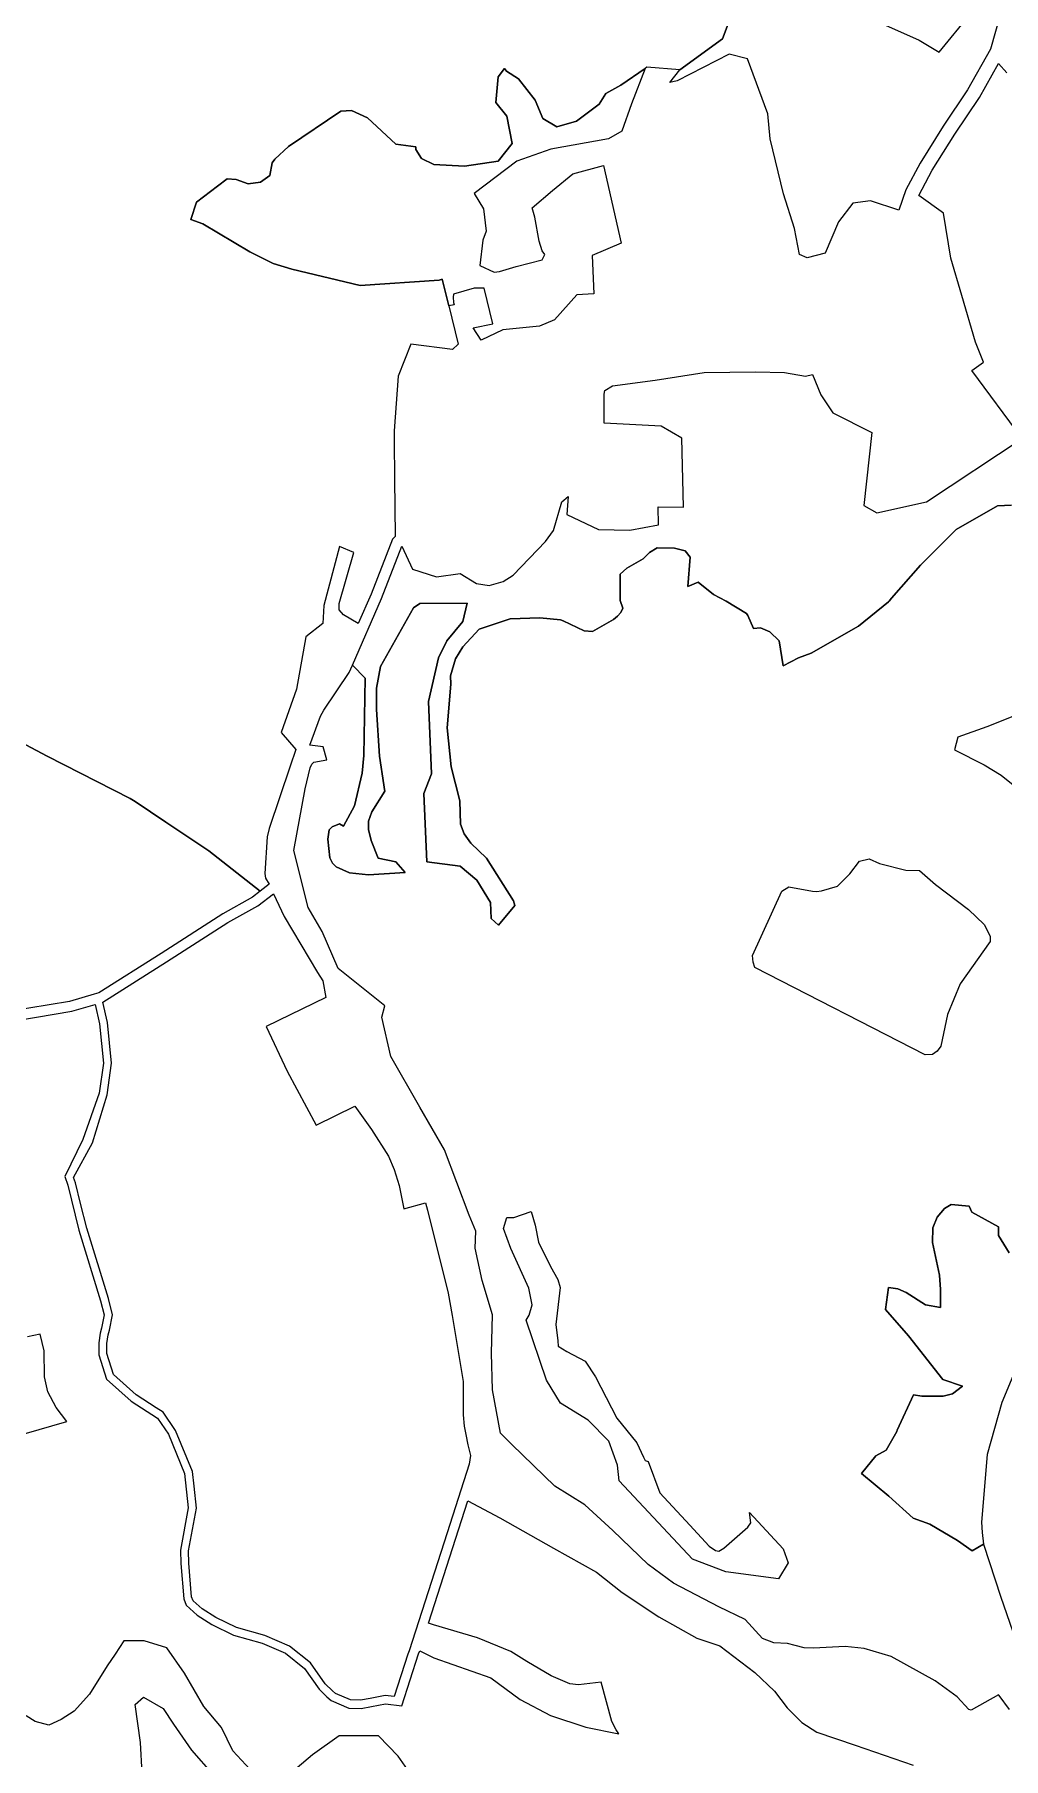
# Model space of a CAD drawing. Header units: millimetres. Extents: x 35444746 to 35449000, y 3482000 to 3488437.
# Drawn here: x 35447629.6 to 35447868.9, y 3485677 to 3486102.8 of the extents above; entities that cross this region are included whole.
import ezdxf

# ---------------------------------------------------------------- set-up
doc = ezdxf.new("R2010")
doc.units = ezdxf.units.MM
doc.layers.add('0203.02旱地整理', color=9, linetype='Continuous', true_color=0x808080)
doc.layers.add('0204.02水田整理', color=9, linetype='Continuous', true_color=0x808080)

msp = doc.modelspace()

# ---------------------------------------------------------------- linework, layer by layer
at = {"layer": '0203.02旱地整理', "color": 41}
for points in [[(35447868.32, 3486108.47), (35447865.643, 3486099.177), (35447859.974, 3486089.069), (35447853.978, 3486080.115), (35447848.278, 3486070.973), (35447844.747, 3486064.381), (35447843.074, 3486059.423), (35447836.086, 3486061.691), (35447831.706, 3486061.144), (35447828.169, 3486056.481), (35447824.857, 3486048.733), (35447820.416, 3486047.605), (35447818.534, 3486048.432), (35447817.315, 3486054.835), (35447814.554, 3486063.434), (35447811.24, 3486077.012), (35447810.692, 3486083.199), (35447805.632, 3486096.771), (35447801.126, 3486097.906), (35447788.336, 3486091.364), (35447786.445, 3486090.886), (35447788.954, 3486094.027), (35447799.523, 3486101.74), (35447802.011, 3486108.488)], [(35447868.32, 3486108.47), (35447865.643, 3486099.177), (35447859.974, 3486089.069), (35447853.978, 3486080.115), (35447848.278, 3486070.973), (35447844.747, 3486064.381), (35447843.074, 3486059.423), (35447836.086, 3486061.691), (35447831.706, 3486061.144), (35447828.169, 3486056.481), (35447824.857, 3486048.733), (35447820.416, 3486047.605), (35447818.534, 3486048.432), (35447817.315, 3486054.835), (35447814.554, 3486063.434), (35447811.24, 3486077.012), (35447810.692, 3486083.199), (35447805.632, 3486096.771), (35447801.126, 3486097.906), (35447788.336, 3486091.364), (35447786.445, 3486090.886), (35447788.954, 3486094.027), (35447799.523, 3486101.74), (35447802.011, 3486108.488)], [(35447829.938, 3486109.46), (35447848.091, 3486101.39), (35447853.031, 3486098.385), (35447860.861, 3486107.94)], [(35447829.938, 3486109.46), (35447848.091, 3486101.39), (35447853.031, 3486098.385), (35447860.861, 3486107.94)], [(35447870.836, 3485986.524), (35447867.388, 3485986.38), (35447857.176, 3485980.531), (35447848.46, 3485971.815), (35447848.371, 3485971.725), (35447841.233, 3485963.524), (35447840.625, 3485962.825), (35447840.487, 3485962.666), (35447833.117, 3485956.663), (35447821.374, 3485949.973), (35447818.235, 3485948.838), (35447814.442, 3485946.881), (35447813.5, 3485953.017), (35447811.204, 3485955.257), (35447808.9, 3485956.26), (35447807.167, 3485956.106), (35447805.717, 3485959.282), (35447805.39, 3485959.779), (35447800.391, 3485962.835), (35447797.262, 3485964.505), (35447793.452, 3485967.481), (35447790.938, 3485966.403), (35447791.495, 3485973.659), (35447790.257, 3485975.236), (35447787.609, 3485975.907), (35447783.385, 3485976.003), (35447781.477, 3485974.849), (35447779.898, 3485973.281), (35447775.833, 3485970.974), (35447774.254, 3485969.488), (35447774.234, 3485962.945), (35447774.856, 3485961.107), (35447774.417, 3485959.984), (35447773.593, 3485959.113), (35447772.552, 3485958.292), (35447767.365, 3485955.344), (35447765.298, 3485955.521), (35447760.125, 3485957.923), (35447759.522, 3485958.203), (35447754.396, 3485958.729), (35447747.031, 3485958.441), (35447739.391, 3485955.938), (35447735.363, 3485951.522), (35447733.591, 3485948.566), (35447732.309, 3485944.361), (35447732.376, 3485942.329), (35447731.488, 3485931.522), (35447732.441, 3485921.898), (35447734.652, 3485913.531), (35447734.784, 3485907.724), (35447735.683, 3485905.396), (35447737.328, 3485903.064), (35447741.205, 3485899.309), (35447747.862, 3485888.818), (35447748.205, 3485887.663), (35447744.178, 3485882.825), (35447742.358, 3485884.484), (35447742.235, 3485888.417), (35447738.792, 3485893.946), (35447734.735, 3485897.387), (35447726.494, 3485898.47), (35447725.695, 3485915.283), (35447727.607, 3485920.155), (35447726.91, 3485938.075), (35447729.338, 3485948.825), (35447731.428, 3485953.003), (35447735.362, 3485957.795), (35447736.412, 3485962.29), (35447724.752, 3485962.275), (35447723.163, 3485961.202), (35447714.999, 3485946.675), (35447714.011, 3485941.325), (35447714.036, 3485938.816), (35447714.063, 3485936.081), (35447714.744, 3485924.507), (35447715.868, 3485917.426), (35447716.043, 3485916.337), (35447716.109, 3485915.926), (35447712.916, 3485910.784), (35447712.07, 3485908.459), (35447712.058, 3485906.461), (35447712.708, 3485903.711), (35447714.431, 3485899.373), (35447718.836, 3485898.431), (35447721.156, 3485895.819), (35447712.061, 3485895.201), (35447707.333, 3485895.728), (35447704.077, 3485897.171), (35447703.177, 3485898.119), (35447702.5, 3485899.44), (35447702.018, 3485904.048), (35447702.373, 3485906.304), (35447703.065, 3485907.116), (35447704.894, 3485907.861), (35447705.893, 3485907.27), (35447708.622, 3485912.295), (35447710.471, 3485920.305), (35447710.882, 3485924.687), (35447711.224, 3485943.788), (35447708.13, 3485947.044), (35447715.297, 3485963.449), (35447720.335, 3485976.432), (35447722.941, 3485970.706), (35447728.842, 3485968.862), (35447734.715, 3485969.655), (35447738.704, 3485967.203), (35447741.874, 3485966.651), (35447745.36, 3485967.71), (35447747.775, 3485969.231), (35447755.766, 3485977.587), (35447757.733, 3485980.29), (35447759.851, 3485987.323), (35447761.402, 3485988.655), (35447761.051, 3485984.204), (35447768.887, 3485980.517), (35447776.6, 3485980.388), (35447783.674, 3485981.65), (35447783.601, 3485986.154), (35447789.821, 3485986.034), (35447789.412, 3486003.084), (35447784.358, 3486006.048), (35447770.233, 3486006.744), (35447770.261, 3486013.926), (35447770.392, 3486014.844), (35447772.352, 3486016.018), (35447782.864, 3486017.394), (35447794.996, 3486019.267), (35447807.608, 3486019.42), (35447814.806, 3486019.325), (35447819.998, 3486018.42), (35447821.743, 3486018.804), (35447823.768, 3486013.816), (35447826.768, 3486009.318), (35447836.397, 3486004.457), (35447834.361, 3485986.441), (35447837.583, 3485984.595), (35447849.862, 3485987.317), (35447873.491, 3486002.956), (35447861.112, 3486019.754), (35447863.927, 3486021.827), (35447862.009, 3486026.811), (35447858.573, 3486038.301), (35447855.899, 3486047.517), (35447854.067, 3486058.668), (35447847.969, 3486062.985), (35447851.314, 3486069.229), (35447856.903, 3486078.193), (35447862.957, 3486087.234), (35447867.653, 3486095.607), (35447869.702, 3486093.299)], [(35447870.836, 3485986.524), (35447867.388, 3485986.38), (35447857.176, 3485980.531), (35447848.46, 3485971.815), (35447848.371, 3485971.725), (35447841.233, 3485963.524), (35447840.625, 3485962.825), (35447840.487, 3485962.666), (35447833.117, 3485956.663), (35447821.374, 3485949.973), (35447818.235, 3485948.838), (35447814.442, 3485946.881), (35447813.5, 3485953.017), (35447811.204, 3485955.257), (35447808.9, 3485956.26), (35447807.167, 3485956.106), (35447805.717, 3485959.282), (35447805.39, 3485959.779), (35447800.391, 3485962.835), (35447797.262, 3485964.505), (35447793.452, 3485967.481), (35447790.938, 3485966.403), (35447791.495, 3485973.659), (35447790.257, 3485975.236), (35447787.609, 3485975.907), (35447783.385, 3485976.003), (35447781.477, 3485974.849), (35447779.898, 3485973.281), (35447775.833, 3485970.974), (35447774.254, 3485969.488), (35447774.234, 3485962.945), (35447774.856, 3485961.107), (35447774.417, 3485959.984), (35447773.593, 3485959.113), (35447772.552, 3485958.292), (35447767.365, 3485955.344), (35447765.298, 3485955.521), (35447760.125, 3485957.923), (35447759.522, 3485958.203), (35447754.396, 3485958.729), (35447747.031, 3485958.441), (35447739.391, 3485955.938), (35447735.363, 3485951.522), (35447733.591, 3485948.566), (35447732.309, 3485944.361), (35447732.376, 3485942.329), (35447731.488, 3485931.522), (35447732.441, 3485921.898), (35447734.652, 3485913.531), (35447734.784, 3485907.724), (35447735.683, 3485905.396), (35447737.328, 3485903.064), (35447741.205, 3485899.309), (35447747.862, 3485888.818), (35447748.205, 3485887.663), (35447744.178, 3485882.825), (35447742.358, 3485884.484), (35447742.235, 3485888.417), (35447738.792, 3485893.946), (35447734.735, 3485897.387), (35447726.494, 3485898.47), (35447725.695, 3485915.283), (35447727.607, 3485920.155), (35447726.91, 3485938.075), (35447729.338, 3485948.825), (35447731.428, 3485953.003), (35447735.362, 3485957.795), (35447736.412, 3485962.29), (35447724.752, 3485962.275), (35447723.163, 3485961.202), (35447714.999, 3485946.675), (35447714.011, 3485941.325), (35447714.036, 3485938.816), (35447714.063, 3485936.081), (35447714.744, 3485924.507), (35447715.868, 3485917.426), (35447716.043, 3485916.337), (35447716.109, 3485915.926), (35447712.916, 3485910.784), (35447712.07, 3485908.459), (35447712.058, 3485906.461), (35447712.708, 3485903.711), (35447714.431, 3485899.373), (35447718.836, 3485898.431), (35447721.156, 3485895.819), (35447712.061, 3485895.201), (35447707.333, 3485895.728), (35447704.077, 3485897.171), (35447703.177, 3485898.119), (35447702.5, 3485899.44), (35447702.018, 3485904.048), (35447702.373, 3485906.304), (35447703.065, 3485907.116), (35447704.894, 3485907.861), (35447705.893, 3485907.27), (35447708.622, 3485912.295), (35447710.471, 3485920.305), (35447710.882, 3485924.687), (35447711.224, 3485943.788), (35447708.13, 3485947.044), (35447715.297, 3485963.449), (35447720.335, 3485976.432), (35447722.941, 3485970.706), (35447728.842, 3485968.862), (35447734.715, 3485969.655), (35447738.704, 3485967.203), (35447741.874, 3485966.651), (35447745.36, 3485967.71), (35447747.775, 3485969.231), (35447755.766, 3485977.587), (35447757.733, 3485980.29), (35447759.851, 3485987.323), (35447761.402, 3485988.655), (35447761.051, 3485984.204), (35447768.887, 3485980.517), (35447776.6, 3485980.388), (35447783.674, 3485981.65), (35447783.601, 3485986.154), (35447789.821, 3485986.034), (35447789.412, 3486003.084), (35447784.358, 3486006.048), (35447770.233, 3486006.744), (35447770.261, 3486013.926), (35447770.392, 3486014.844), (35447772.352, 3486016.018), (35447782.864, 3486017.394), (35447794.996, 3486019.267), (35447807.608, 3486019.42), (35447814.806, 3486019.325), (35447819.998, 3486018.42), (35447821.743, 3486018.804), (35447823.768, 3486013.816), (35447826.768, 3486009.318), (35447836.397, 3486004.457), (35447834.361, 3485986.441), (35447837.583, 3485984.595), (35447849.862, 3485987.317), (35447873.491, 3486002.956), (35447861.112, 3486019.754), (35447863.927, 3486021.827), (35447862.009, 3486026.811), (35447858.573, 3486038.301), (35447855.899, 3486047.517), (35447854.067, 3486058.668), (35447847.969, 3486062.985), (35447851.314, 3486069.229), (35447856.903, 3486078.193), (35447862.957, 3486087.234), (35447867.653, 3486095.607), (35447869.702, 3486093.299)], [(35447872.034, 3485773.409), (35447868.455, 3485764.918), (35447864.852, 3485752.047), (35447863.459, 3485735.334), (35447863.625, 3485732.776), (35447863.961, 3485729.961), (35447861.14, 3485728.292), (35447857.563, 3485730.816), (35447850.721, 3485734.876), (35447846.542, 3485736.323), (35447840.546, 3485741.801), (35447833.857, 3485747.348), (35447837.386, 3485751.708), (35447839.905, 3485753.116), (35447842.514, 3485757.717), (35447842.666, 3485758.049), (35447846.702, 3485766.837), (35447848.702, 3485766.491), (35447853.955, 3485766.46), (35447856.298, 3485767.052), (35447858.771, 3485768.946), (35447853.907, 3485770.598), (35447845.448, 3485781.416), (35447839.784, 3485787.879), (35447840.453, 3485793.328), (35447842.78, 3485792.981), (35447844.854, 3485792.054), (35447849.661, 3485789.031), (35447853.308, 3485788.361), (35447853.315, 3485792.84), (35447853.072, 3485796.324), (35447851.344, 3485804.456), (35447851.433, 3485808.023), (35447852.516, 3485810.675), (35447854.344, 3485812.829), (35447856.005, 3485813.821), (35447860.373, 3485813.372), (35447861.11, 3485811.877), (35447867.661, 3485808.27), (35447867.649, 3485806.121), (35447870.268, 3485801.892)], [(35447872.034, 3485773.409), (35447868.455, 3485764.918), (35447864.852, 3485752.047), (35447863.459, 3485735.334), (35447863.625, 3485732.776), (35447863.961, 3485729.961), (35447861.14, 3485728.292), (35447857.563, 3485730.816), (35447850.721, 3485734.876), (35447846.542, 3485736.323), (35447840.546, 3485741.801), (35447833.857, 3485747.348), (35447837.386, 3485751.708), (35447839.905, 3485753.116), (35447842.514, 3485757.717), (35447842.666, 3485758.049), (35447846.702, 3485766.837), (35447848.702, 3485766.491), (35447853.955, 3485766.46), (35447856.298, 3485767.052), (35447858.771, 3485768.946), (35447853.907, 3485770.598), (35447845.448, 3485781.416), (35447839.784, 3485787.879), (35447840.453, 3485793.328), (35447842.78, 3485792.981), (35447844.854, 3485792.054), (35447849.661, 3485789.031), (35447853.308, 3485788.361), (35447853.315, 3485792.84), (35447853.072, 3485796.324), (35447851.344, 3485804.456), (35447851.433, 3485808.023), (35447852.516, 3485810.675), (35447854.344, 3485812.829), (35447856.005, 3485813.821), (35447860.373, 3485813.372), (35447861.11, 3485811.877), (35447867.661, 3485808.27), (35447867.649, 3485806.121), (35447870.268, 3485801.892)], [(35447656.2, 3485673.329), (35447655.72, 3485680.908), (35447654.417, 3485690.339), (35447656.526, 3485692.175), (35447661.331, 3485689.303), (35447663.938, 3485685.495), (35447668.331, 3485679.079), (35447673.742, 3485672.962)], [(35447656.2, 3485673.329), (35447655.72, 3485680.908), (35447654.417, 3485690.339), (35447656.526, 3485692.175), (35447661.331, 3485689.303), (35447663.938, 3485685.495), (35447668.331, 3485679.079), (35447673.742, 3485672.962)]]:
    msp.add_lwpolyline(points, dxfattribs=at)
msp.add_lwpolyline([(35447780.396, 3486094.404), (35447777.012, 3486085.62), (35447774.659, 3486078.936), (35447771.3, 3486076.997), (35447757.117, 3486074.482), (35447748.661, 3486071.506), (35447738.172, 3486063.468), (35447740.443, 3486059.73), (35447741.131, 3486054.166), (35447740.334, 3486051.999), (35447739.521, 3486045.697), (35447743.084, 3486044.04), (35447744.387, 3486044.268), (35447748.526, 3486045.454), (35447754.94, 3486047.141), (35447755.617, 3486048.401), (35447754.928, 3486049.38), (35447754.227, 3486051.721), (35447753.116, 3486057.625), (35447752.503, 3486059.994), (35447757.514, 3486064.255), (35447762.49, 3486068.345), (35447770.096, 3486070.377), (35447774.455, 3486051.247), (35447767.322, 3486048.219), (35447767.753, 3486038.726), (35447763.493, 3486038.474), (35447758.036, 3486032.316), (35447754.289, 3486030.746), (35447745.219, 3486029.81), (35447739.88, 3486027.281), (35447737.922, 3486030.316), (35447742.736, 3486031.334), (35447740.613, 3486040.127), (35447738.146, 3486040.099), (35447733.078, 3486038.666), (35447732.948, 3486037.914), (35447733.066, 3486036.575), (35447733.191, 3486036.036), (35447731.909, 3486035.73), (35447730.28, 3486042.358), (35447729.55, 3486042.094), (35447709.977, 3486040.81), (35447693.129, 3486044.799), (35447688.549, 3486046.231), (35447682.723, 3486049.084), (35447671.155, 3486056.048), (35447668.17, 3486057.042), (35447669.616, 3486061.362), (35447674.755, 3486065.299), (35447677.159, 3486067.087), (35447679.418, 3486066.963), (35447682.381, 3486065.9), (35447685.382, 3486066.279), (35447687.685, 3486067.968), (35447688.233, 3486071.093), (35447688.901, 3486072.006), (35447692.323, 3486075.073), (35447705.249, 3486083.85), (35447707.828, 3486084.008), (35447711.816, 3486082.164), (35447718.855, 3486075.689), (35447723.761, 3486075.035), (35447723.758, 3486074.37), (35447725.166, 3486072.138), (35447728.216, 3486070.623), (35447735.806, 3486070.233), (35447744.104, 3486071.492), (35447747.528, 3486075.83), (35447746.249, 3486082.619), (35447743.531, 3486085.974), (35447744.091, 3486092.284), (35447745.618, 3486094.365), (35447746.113, 3486093.701), (35447749.089, 3486091.786), (35447753.214, 3486086.553), (35447755.158, 3486082.054), (35447758.604, 3486079.988), (35447763.427, 3486081.397), (35447769.014, 3486085.583), (35447770.701, 3486088.218), (35447774.424, 3486090.279)], close=True, dxfattribs=at)
msp.add_lwpolyline([(35447780.396, 3486094.404), (35447777.012, 3486085.62), (35447774.659, 3486078.936), (35447771.3, 3486076.997), (35447757.117, 3486074.482), (35447748.661, 3486071.506), (35447738.172, 3486063.468), (35447740.443, 3486059.73), (35447741.131, 3486054.166), (35447740.334, 3486051.999), (35447739.521, 3486045.697), (35447743.084, 3486044.04), (35447744.387, 3486044.268), (35447748.526, 3486045.454), (35447754.94, 3486047.141), (35447755.617, 3486048.401), (35447754.928, 3486049.38), (35447754.227, 3486051.721), (35447753.116, 3486057.625), (35447752.503, 3486059.994), (35447757.514, 3486064.255), (35447762.49, 3486068.345), (35447770.096, 3486070.377), (35447774.455, 3486051.247), (35447767.322, 3486048.219), (35447767.753, 3486038.726), (35447763.493, 3486038.474), (35447758.036, 3486032.316), (35447754.289, 3486030.746), (35447745.219, 3486029.81), (35447739.88, 3486027.281), (35447737.922, 3486030.316), (35447742.736, 3486031.334), (35447740.613, 3486040.127), (35447738.146, 3486040.099), (35447733.078, 3486038.666), (35447732.948, 3486037.914), (35447733.066, 3486036.575), (35447733.191, 3486036.036), (35447731.909, 3486035.73), (35447730.28, 3486042.358), (35447729.55, 3486042.094), (35447709.977, 3486040.81), (35447693.129, 3486044.799), (35447688.549, 3486046.231), (35447682.723, 3486049.084), (35447671.155, 3486056.048), (35447668.17, 3486057.042), (35447669.616, 3486061.362), (35447674.755, 3486065.299), (35447677.159, 3486067.087), (35447679.418, 3486066.963), (35447682.381, 3486065.9), (35447685.382, 3486066.279), (35447687.685, 3486067.968), (35447688.233, 3486071.093), (35447688.901, 3486072.006), (35447692.323, 3486075.073), (35447705.249, 3486083.85), (35447707.828, 3486084.008), (35447711.816, 3486082.164), (35447718.855, 3486075.689), (35447723.761, 3486075.035), (35447723.758, 3486074.37), (35447725.166, 3486072.138), (35447728.216, 3486070.623), (35447735.806, 3486070.233), (35447744.104, 3486071.492), (35447747.528, 3486075.83), (35447746.249, 3486082.619), (35447743.531, 3486085.974), (35447744.091, 3486092.284), (35447745.618, 3486094.365), (35447746.113, 3486093.701), (35447749.089, 3486091.786), (35447753.214, 3486086.553), (35447755.158, 3486082.054), (35447758.604, 3486079.988), (35447763.427, 3486081.397), (35447769.014, 3486085.583), (35447770.701, 3486088.218), (35447774.424, 3486090.279)], close=True, dxfattribs=at)
at = {"layer": '0204.02水田整理', "color": 51}
for points in [[(35447802.011, 3486108.488), (35447799.523, 3486101.74), (35447788.954, 3486094.027), (35447780.804, 3486094.687), (35447780.396, 3486094.404), (35447774.424, 3486090.279), (35447770.701, 3486088.218), (35447769.014, 3486085.583), (35447763.427, 3486081.397), (35447758.604, 3486079.988), (35447755.158, 3486082.054), (35447753.214, 3486086.553), (35447749.089, 3486091.786), (35447746.113, 3486093.701), (35447745.618, 3486094.365), (35447744.091, 3486092.284), (35447743.531, 3486085.974), (35447746.249, 3486082.619), (35447747.528, 3486075.83), (35447744.104, 3486071.492), (35447735.806, 3486070.233), (35447728.216, 3486070.623), (35447725.166, 3486072.138), (35447723.758, 3486074.37), (35447723.761, 3486075.035), (35447718.855, 3486075.689), (35447711.816, 3486082.164), (35447707.828, 3486084.008), (35447705.249, 3486083.85), (35447692.323, 3486075.073), (35447688.901, 3486072.006), (35447688.233, 3486071.093), (35447687.685, 3486067.968), (35447685.382, 3486066.279), (35447682.381, 3486065.9), (35447679.418, 3486066.963), (35447677.159, 3486067.087), (35447674.755, 3486065.299), (35447669.616, 3486061.362), (35447668.17, 3486057.042), (35447671.155, 3486056.048), (35447682.723, 3486049.084), (35447688.549, 3486046.231), (35447693.129, 3486044.799), (35447709.977, 3486040.81), (35447729.55, 3486042.094), (35447730.28, 3486042.358), (35447731.909, 3486035.73), (35447734.238, 3486026.258), (35447732.797, 3486024.986), (35447722.545, 3486026.326), (35447719.416, 3486018.423), (35447718.367, 3486004.867), (35447718.393, 3486002.446), (35447718.495, 3485993.064), (35447718.615, 3485978.797), (35447717.998, 3485978.149), (35447712.708, 3485964.516), (35447709.546, 3485957.28), (35447705.872, 3485959.417), (35447704.786, 3485960.679), (35447704.791, 3485962.273), (35447708.44, 3485974.844), (35447704.884, 3485976.352), (35447701.01, 3485961.748), (35447700.764, 3485957.324), (35447696.588, 3485953.98), (35447694.248, 3485941.104), (35447690.46, 3485930.365), (35447694.143, 3485926.149), (35447692.703, 3485922.104), (35447687.546, 3485906.667), (35447687.053, 3485904.651), (35447686.484, 3485895.595), (35447686.6, 3485894.422), (35447687.514, 3485892.896), (35447685.343, 3485891.21), (35447672.654, 3485901.148), (35447661.977, 3485908.26), (35447658.238, 3485910.759), (35447654.426, 3485913.307), (35447653.234, 3485914.103), (35447632.718, 3485924.542), (35447616.985, 3485932.853)], [(35447870.353, 3485689.069), (35447867.837, 3485692.52), (35447867.625, 3485692.749), (35447860.939, 3485688.917), (35447860.351, 3485689.086), (35447857.415, 3485692.201), (35447852.042, 3485696.16), (35447841.126, 3485702.146), (35447834.49, 3485704.175), (35447829.784, 3485704.687), (35447821.967, 3485704.196), (35447819.698, 3485704.284), (35447817.481, 3485704.876), (35447815.581, 3485705.383), (35447812.136, 3485705.557), (35447809.364, 3485706.655), (35447805.124, 3485711.306), (35447798.609, 3485714.442), (35447787.42, 3485720.287), (35447781.165, 3485724.93), (35447772.419, 3485733.274), (35447765.505, 3485739.596), (35447758.077, 3485744.246), (35447747.5, 3485754.527), (35447744.669, 3485757.307), (35447742.722, 3485768.04), (35447742.44, 3485777.087), (35447742.699, 3485786.572), (35447740.167, 3485795.07), (35447738.373, 3485803.028), (35447738.565, 3485807.209), (35447736.915, 3485811.151), (35447730.82, 3485827.332), (35447724.775, 3485837.824), (35447717.57, 3485850.33), (35447715.369, 3485860.047), (35447716.068, 3485862.916), (35447704.6, 3485872.056), (35447700.636, 3485881.203), (35447697.155, 3485887.166), (35447693.638, 3485901.25), (35447696.406, 3485916.468), (35447697.662, 3485921.63), (35447698.032, 3485922.569), (35447698.578, 3485923.057), (35447701.733, 3485923.654), (35447700.881, 3485926.849), (35447697.564, 3485927.23), (35447700.207, 3485934.44), (35447701.046, 3485935.885), (35447707.31, 3485945.166), (35447708.13, 3485947.044), (35447711.224, 3485943.788), (35447710.882, 3485924.687), (35447710.471, 3485920.305), (35447708.622, 3485912.295), (35447705.893, 3485907.27), (35447704.894, 3485907.861), (35447703.065, 3485907.116), (35447702.373, 3485906.304), (35447702.018, 3485904.048), (35447702.5, 3485899.44), (35447703.177, 3485898.119), (35447704.077, 3485897.171), (35447707.333, 3485895.728), (35447712.061, 3485895.201), (35447721.156, 3485895.819), (35447718.836, 3485898.431), (35447714.431, 3485899.373), (35447712.708, 3485903.711), (35447712.058, 3485906.461), (35447712.07, 3485908.459), (35447712.916, 3485910.784), (35447716.109, 3485915.926), (35447716.043, 3485916.337), (35447715.868, 3485917.426), (35447714.744, 3485924.507), (35447714.063, 3485936.081), (35447714.036, 3485938.816), (35447714.011, 3485941.325), (35447714.999, 3485946.675), (35447723.163, 3485961.202), (35447724.752, 3485962.275), (35447736.412, 3485962.29), (35447735.362, 3485957.795), (35447731.428, 3485953.003), (35447729.338, 3485948.825), (35447726.91, 3485938.075), (35447727.607, 3485920.155), (35447725.695, 3485915.283), (35447726.494, 3485898.47), (35447734.735, 3485897.387), (35447738.792, 3485893.946), (35447742.235, 3485888.417), (35447742.358, 3485884.484), (35447744.178, 3485882.825), (35447748.205, 3485887.663), (35447747.862, 3485888.818), (35447741.205, 3485899.309), (35447737.328, 3485903.064), (35447735.683, 3485905.396), (35447734.784, 3485907.724), (35447734.652, 3485913.531), (35447732.441, 3485921.898), (35447731.488, 3485931.522), (35447732.376, 3485942.329), (35447732.309, 3485944.361), (35447733.591, 3485948.566), (35447735.363, 3485951.522), (35447739.391, 3485955.938), (35447747.031, 3485958.441), (35447754.396, 3485958.729), (35447759.522, 3485958.203), (35447760.125, 3485957.923), (35447765.298, 3485955.521), (35447767.365, 3485955.344), (35447772.552, 3485958.292), (35447773.593, 3485959.113), (35447774.417, 3485959.984), (35447774.856, 3485961.107), (35447774.234, 3485962.945), (35447774.254, 3485969.488), (35447775.833, 3485970.974), (35447779.898, 3485973.281), (35447781.477, 3485974.849), (35447783.385, 3485976.003), (35447787.609, 3485975.907), (35447790.257, 3485975.236), (35447791.495, 3485973.659), (35447790.938, 3485966.403), (35447793.452, 3485967.481), (35447797.262, 3485964.505), (35447800.391, 3485962.835), (35447805.39, 3485959.779), (35447805.717, 3485959.282), (35447807.167, 3485956.106), (35447808.9, 3485956.26), (35447811.204, 3485955.257), (35447813.5, 3485953.017), (35447814.442, 3485946.881), (35447818.235, 3485948.838), (35447821.374, 3485949.973), (35447833.117, 3485956.663), (35447840.487, 3485962.666), (35447840.625, 3485962.825), (35447841.233, 3485963.524), (35447848.371, 3485971.725), (35447848.46, 3485971.815), (35447857.176, 3485980.531), (35447867.388, 3485986.38), (35447870.836, 3485986.524)], [(35447616.985, 3485932.853), (35447632.718, 3485924.542), (35447653.234, 3485914.103), (35447654.426, 3485913.307), (35447658.238, 3485910.759), (35447661.977, 3485908.26), (35447672.654, 3485901.148), (35447685.343, 3485891.21), (35447683.384, 3485889.688), (35447676.061, 3485885.562), (35447660.858, 3485875.831), (35447645.487, 3485866.101), (35447644.284, 3485865.749), (35447638.212, 3485863.973), (35447623.186, 3485861.489)], [(35447874.074, 3485935.507), (35447864.742, 3485931.754), (35447857.584, 3485929.259), (35447856.829, 3485926.084), (35447864.078, 3485922.398), (35447868.349, 3485919.873), (35447873.808, 3485915.361)], [(35447623.61, 3485859.025), (35447630.105, 3485860.099), (35447638.769, 3485861.531), (35447644.55, 3485863.222), (35447645.619, 3485858.466), (35447646.613, 3485848.733), (35447645.566, 3485841.339), (35447641.492, 3485829.872), (35447637.044, 3485820.694), (35447637.797, 3485818.583), (35447640.546, 3485807.441), (35447645.915, 3485790.04), (35447646.796, 3485786.558), (35447646.111, 3485783.267), (35447645.769, 3485782.002), (35447645.424, 3485779.639), (35447645.476, 3485776.697), (35447647.374, 3485770.714), (35447653.432, 3485765.211), (35447659.915, 3485761.057), (35447662.632, 3485757.064), (35447666.653, 3485747.346), (35447667.556, 3485738.903), (35447665.613, 3485728.416), (35447665.687, 3485725.123), (35447666.42, 3485716.425), (35447667.057, 3485714.818), (35447669.784, 3485712.362), (35447673.407, 3485710.072), (35447678.718, 3485707.438), (35447685.804, 3485705.474), (35447691.537, 3485703.008), (35447696.253, 3485699.195), (35447699.868, 3485694.118), (35447701.804, 3485692.255), (35447702.814, 3485691.323), (35447707.198, 3485689.452), (35447710.237, 3485689.358), (35447712.771, 3485689.857), (35447716.235, 3485690.522), (35447720.276, 3485690.034), (35447724.449, 3485702.812), (35447724.703, 3485703.603), (35447725.414, 3485703.247), (35447728.159, 3485701.872), (35447742.318, 3485696.934), (35447749.557, 3485691.597), (35447757.054, 3485687.608), (35447765.736, 3485684.713), (35447773.915, 3485683.084), (35447773.243, 3485684.099), (35447772.152, 3485686.127), (35447769.528, 3485695.814), (35447763.968, 3485695.158), (35447761.779, 3485695.417), (35447757.153, 3485697.368), (35447751.158, 3485700.971), (35447747.206, 3485703.427), (35447738.983, 3485706.752), (35447728.138, 3485710.006), (35447726.888, 3485710.381), (35447736.635, 3485740.63), (35447744.502, 3485736.423), (35447757.781, 3485728.974), (35447768.371, 3485723.048), (35447774.753, 3485717.977), (35447783.743, 3485711.972), (35447793.156, 3485706.724), (35447798.875, 3485704.854), (35447807.442, 3485698.261), (35447812.295, 3485693.635), (35447815.499, 3485689.529), (35447819.046, 3485685.884), (35447822.824, 3485683.502), (35447832.227, 3485680.287), (35447846.561, 3485675.377)], [(35447870.268, 3485801.892), (35447867.649, 3485806.121), (35447867.661, 3485808.27), (35447861.11, 3485811.877), (35447860.373, 3485813.372), (35447856.005, 3485813.821), (35447854.344, 3485812.829), (35447852.516, 3485810.675), (35447851.433, 3485808.023), (35447851.344, 3485804.456), (35447853.072, 3485796.324), (35447853.315, 3485792.84), (35447853.308, 3485788.361), (35447849.661, 3485789.031), (35447844.854, 3485792.054), (35447842.78, 3485792.981), (35447840.453, 3485793.328), (35447839.784, 3485787.879), (35447845.448, 3485781.416), (35447853.907, 3485770.598), (35447858.771, 3485768.946), (35447856.298, 3485767.052), (35447853.955, 3485766.46), (35447848.702, 3485766.491), (35447846.702, 3485766.837), (35447842.666, 3485758.049), (35447842.514, 3485757.717), (35447839.905, 3485753.116), (35447837.386, 3485751.708), (35447833.857, 3485747.348), (35447840.546, 3485741.801), (35447846.542, 3485736.323), (35447850.721, 3485734.876), (35447857.563, 3485730.816), (35447861.14, 3485728.292), (35447863.961, 3485729.961), (35447868.203, 3485716.821), (35447875.586, 3485695.659)], [(35447609.533, 3485752.178), (35447637.529, 3485760.196), (35447634.906, 3485763.715), (35447632.892, 3485767.521), (35447632.059, 3485771.238), (35447631.975, 3485777.667), (35447630.974, 3485781.825), (35447627.85, 3485781.14)], [(35447686.085, 3485670.851), (35447678.552, 3485678.888), (35447675.737, 3485684.673), (35447671.361, 3485689.864), (35447666.606, 3485698.051), (35447662.29, 3485704.36), (35447656.688, 3485706.087), (35447651.802, 3485706.087), (35447651.662, 3485706.087), (35447649.464, 3485702.738), (35447647.517, 3485699.836), (35447643.187, 3485692.892), (35447639.374, 3485688.693), (35447636.192, 3485686.632), (35447633.12, 3485685.216), (35447629.73, 3485686.133), (35447627.496, 3485687.509)], [(35447722.819, 3485672.646), (35447719.389, 3485677.527), (35447714.546, 3485682.589), (35447707.884, 3485682.589), (35447704.86, 3485682.589), (35447698.258, 3485677.893), (35447691.759, 3485672.388)]]:
    msp.add_lwpolyline(points, dxfattribs=at)
for points in [[(35447849.507, 3485850.814), (35447807.492, 3485872.326), (35447807.074, 3485873.635), (35447806.868, 3485875.328), (35447814.142, 3485891.18), (35447815.84, 3485892.289), (35447821.741, 3485891.173), (35447822.739, 3485891.084), (35447823.905, 3485891.244), (35447827.906, 3485892.468), (35447830.919, 3485895.446), (35447833.351, 3485898.594), (35447835.684, 3485899.162), (35447838.257, 3485898.066), (35447844.737, 3485896.364), (35447848.148, 3485896.26), (35447852.122, 3485892.826), (35447860.24, 3485886.704), (35447864.129, 3485882.937), (35447865.61, 3485880.099), (35447865.602, 3485878.768), (35447858.218, 3485868.327), (35447855.096, 3485860.773), (35447853.41, 3485852.94), (35447852.501, 3485851.655), (35447851.327, 3485850.857)], [(35447849.507, 3485850.814), (35447807.492, 3485872.326), (35447807.074, 3485873.635), (35447806.868, 3485875.328), (35447814.142, 3485891.18), (35447815.84, 3485892.289), (35447821.741, 3485891.173), (35447822.739, 3485891.084), (35447823.905, 3485891.244), (35447827.906, 3485892.468), (35447830.919, 3485895.446), (35447833.351, 3485898.594), (35447835.684, 3485899.162), (35447838.257, 3485898.066), (35447844.737, 3485896.364), (35447848.148, 3485896.26), (35447852.122, 3485892.826), (35447860.24, 3485886.704), (35447864.129, 3485882.937), (35447865.61, 3485880.099), (35447865.602, 3485878.768), (35447858.218, 3485868.327), (35447855.096, 3485860.773), (35447853.41, 3485852.94), (35447852.501, 3485851.655), (35447851.327, 3485850.857)], [(35447849.507, 3485850.814), (35447807.492, 3485872.326), (35447807.074, 3485873.635), (35447806.868, 3485875.328), (35447814.142, 3485891.18), (35447815.84, 3485892.289), (35447821.741, 3485891.173), (35447822.739, 3485891.084), (35447823.905, 3485891.244), (35447827.906, 3485892.468), (35447830.919, 3485895.446), (35447833.351, 3485898.594), (35447835.684, 3485899.162), (35447838.257, 3485898.066), (35447844.737, 3485896.364), (35447848.148, 3485896.26), (35447852.122, 3485892.826), (35447860.24, 3485886.704), (35447864.129, 3485882.937), (35447865.61, 3485880.099), (35447865.602, 3485878.768), (35447858.218, 3485868.327), (35447855.096, 3485860.773), (35447853.41, 3485852.94), (35447852.501, 3485851.655), (35447851.327, 3485850.857)], [(35447700.808, 3485869.088), (35447701.503, 3485864.94), (35447686.801, 3485857.809), (35447691.957, 3485846.738), (35447699.12, 3485833.398), (35447708.705, 3485838.089), (35447712.817, 3485832.344), (35447717.012, 3485825.757), (35447718.435, 3485822.465), (35447719.602, 3485818.499), (35447720.775, 3485812.77), (35447726.173, 3485814.2), (35447726.622, 3485812.371), (35447731.764, 3485791.946), (35447732.689, 3485786.422), (35447735.426, 3485770.08), (35447735.451, 3485761.845), (35447735.706, 3485759.093), (35447736.079, 3485756.974), (35447736.609, 3485754.48), (35447737.223, 3485751.83), (35447736.929, 3485749.693), (35447731.455, 3485732.705), (35447722.071, 3485703.584), (35447721.804, 3485702.767), (35447718.379, 3485692.277), (35447716.163, 3485692.545), (35447712.44, 3485691.83), (35447710.074, 3485691.364), (35447707.635, 3485691.439), (35447703.915, 3485693.027), (35447703.182, 3485693.704), (35447701.39, 3485695.428), (35447697.724, 3485700.577), (35447692.58, 3485704.736), (35447686.47, 3485707.365), (35447679.433, 3485709.315), (35447674.389, 3485711.816), (35447670.988, 3485713.966), (35447668.772, 3485715.917), (35447668.387, 3485716.888), (35447667.685, 3485725.215), (35447667.617, 3485728.255), (35447669.575, 3485738.825), (35447668.992, 3485744.271), (35447668.61, 3485747.846), (35447664.401, 3485758.018), (35447661.339, 3485762.519), (35447659.6, 3485763.633), (35447654.652, 3485766.804), (35447649.117, 3485771.831), (35447647.47, 3485777.024), (35447647.426, 3485779.508), (35447647.732, 3485781.601), (35447648.06, 3485782.815), (35447648.847, 3485786.6), (35447647.837, 3485790.594), (35447642.471, 3485807.984), (35447640.967, 3485814.078), (35447639.714, 3485819.158), (35447639.228, 3485820.52), (35447643.878, 3485829.058), (35447647.524, 3485840.904), (35447648.627, 3485848.692), (35447647.596, 3485858.79), (35447646.473, 3485863.784), (35447662.2, 3485873.722), (35447677.349, 3485883.418), (35447684.772, 3485887.6), (35447688.592, 3485890.568), (35447691.2, 3485884.934), (35447699.485, 3485871.119)], [(35447765.571, 3485775.091), (35447768.126, 3485771.251), (35447773.384, 3485761.07), (35447778.339, 3485754.958), (35447779.983, 3485751.368), (35447780.395, 3485750.616), (35447781.143, 3485750.362), (35447784.019, 3485742.588), (35447791.399, 3485734.618), (35447796.208, 3485729.416), (35447797.787, 3485728.322), (35447798.621, 3485728.234), (35447799.793, 3485728.895), (35447805.748, 3485734.117), (35447806.506, 3485735.197), (35447806.186, 3485737.702), (35447814.491, 3485728.747), (35447815.682, 3485725.338), (35447813.358, 3485721.393), (35447800.299, 3485723.128), (35447792.046, 3485726.192), (35447773.967, 3485745.599), (35447773.572, 3485749.403), (35447771.461, 3485755.401), (35447766.349, 3485760.511), (35447759.46, 3485764.732), (35447756.015, 3485770.396), (35447751.031, 3485785.245), (35447751.709, 3485786.52), (35447752.473, 3485789.067), (35447751.67, 3485793.149), (35447747.224, 3485802.927), (35447745.377, 3485807.85), (35447746.233, 3485810.567), (35447747.984, 3485810.64), (35447752.245, 3485812.116), (35447753.251, 3485808.695), (35447754.059, 3485804.526), (35447757.023, 3485798.512), (35447758.836, 3485795.253), (35447759.407, 3485793.334), (35447758.354, 3485784.179), (35447758.831, 3485780.179), (35447758.906, 3485778.846), (35447761.064, 3485777.5)], [(35447765.571, 3485775.091), (35447768.126, 3485771.251), (35447773.384, 3485761.07), (35447778.339, 3485754.958), (35447779.983, 3485751.368), (35447780.395, 3485750.616), (35447781.143, 3485750.362), (35447784.019, 3485742.588), (35447791.399, 3485734.618), (35447796.208, 3485729.416), (35447797.787, 3485728.322), (35447798.621, 3485728.234), (35447799.793, 3485728.895), (35447805.748, 3485734.117), (35447806.506, 3485735.197), (35447806.186, 3485737.702), (35447814.491, 3485728.747), (35447815.682, 3485725.338), (35447813.358, 3485721.393), (35447800.299, 3485723.128), (35447792.046, 3485726.192), (35447773.967, 3485745.599), (35447773.572, 3485749.403), (35447771.461, 3485755.401), (35447766.349, 3485760.511), (35447759.46, 3485764.732), (35447756.015, 3485770.396), (35447751.031, 3485785.245), (35447751.709, 3485786.52), (35447752.473, 3485789.067), (35447751.67, 3485793.149), (35447747.224, 3485802.927), (35447745.377, 3485807.85), (35447746.233, 3485810.567), (35447747.984, 3485810.64), (35447752.245, 3485812.116), (35447753.251, 3485808.695), (35447754.059, 3485804.526), (35447757.023, 3485798.512), (35447758.836, 3485795.253), (35447759.407, 3485793.334), (35447758.354, 3485784.179), (35447758.831, 3485780.179), (35447758.906, 3485778.846), (35447761.064, 3485777.5)]]:
    msp.add_lwpolyline(points, close=True, dxfattribs=at)

doc.saveas('drawing.dxf')
